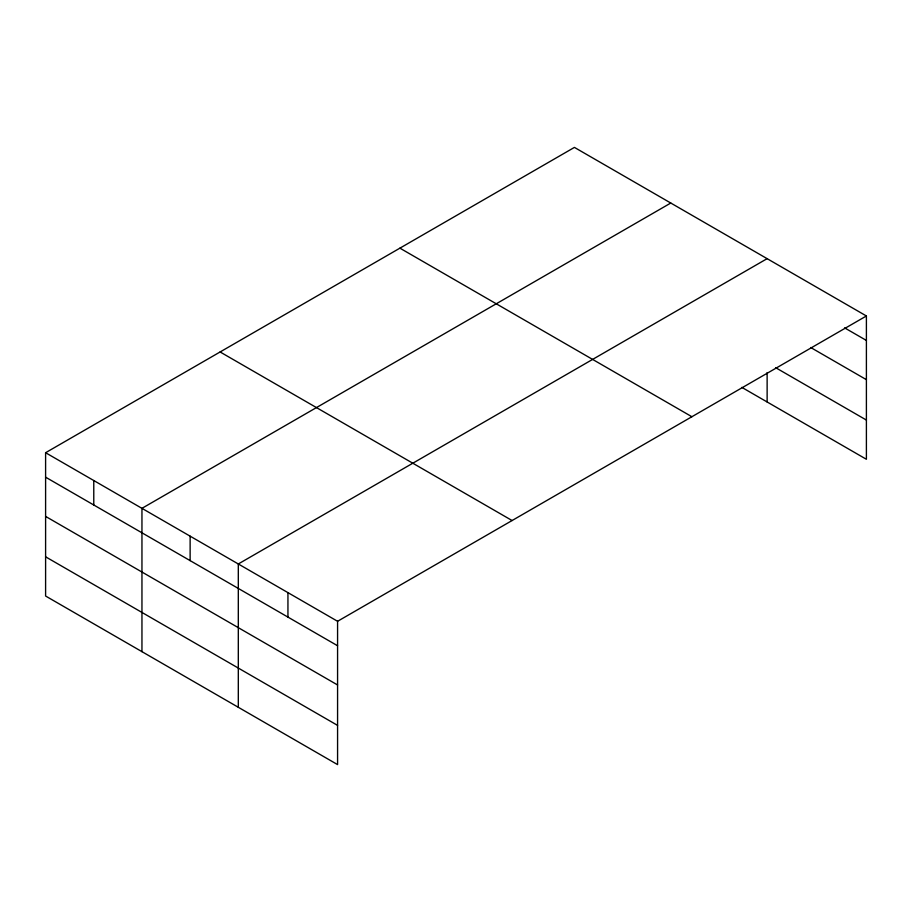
<?xml version="1.0" encoding="UTF-8"?>
<svg xmlns="http://www.w3.org/2000/svg" width="912" height="912" viewBox="0 0 912 912"><rect width="100%" height="100%" fill="white"/><g stroke="black" fill="none" stroke-linecap="round" stroke-linejoin="round"><path stroke-width="1.37" d="M45.6 452.717L337.577 621.289L337.577 764.598L45.6 596.026L45.6 452.717L574.423 147.402L866.4 315.974L866.4 459.283L741.832 387.372M670.776 203.034L141.953 508.337L141.953 651.658M767.129 258.655L238.306 563.969L238.306 707.29M337.577 621.289L866.4 315.974M844.603 327.864L866.4 340.438M810.711 347.506L866.4 379.666M775.599 367.65L866.4 420.067M399.912 248.155L691.889 416.727M220.111 351.964L512.088 520.535M45.6 477.181L337.577 645.753M45.6 516.409L337.577 684.969M45.6 556.81L337.577 725.382M767.129 372.563L767.129 401.975M287.941 592.629L287.941 617.093M190.129 536.153L190.129 560.629M93.776 480.533L93.776 504.997"/></g></svg>
